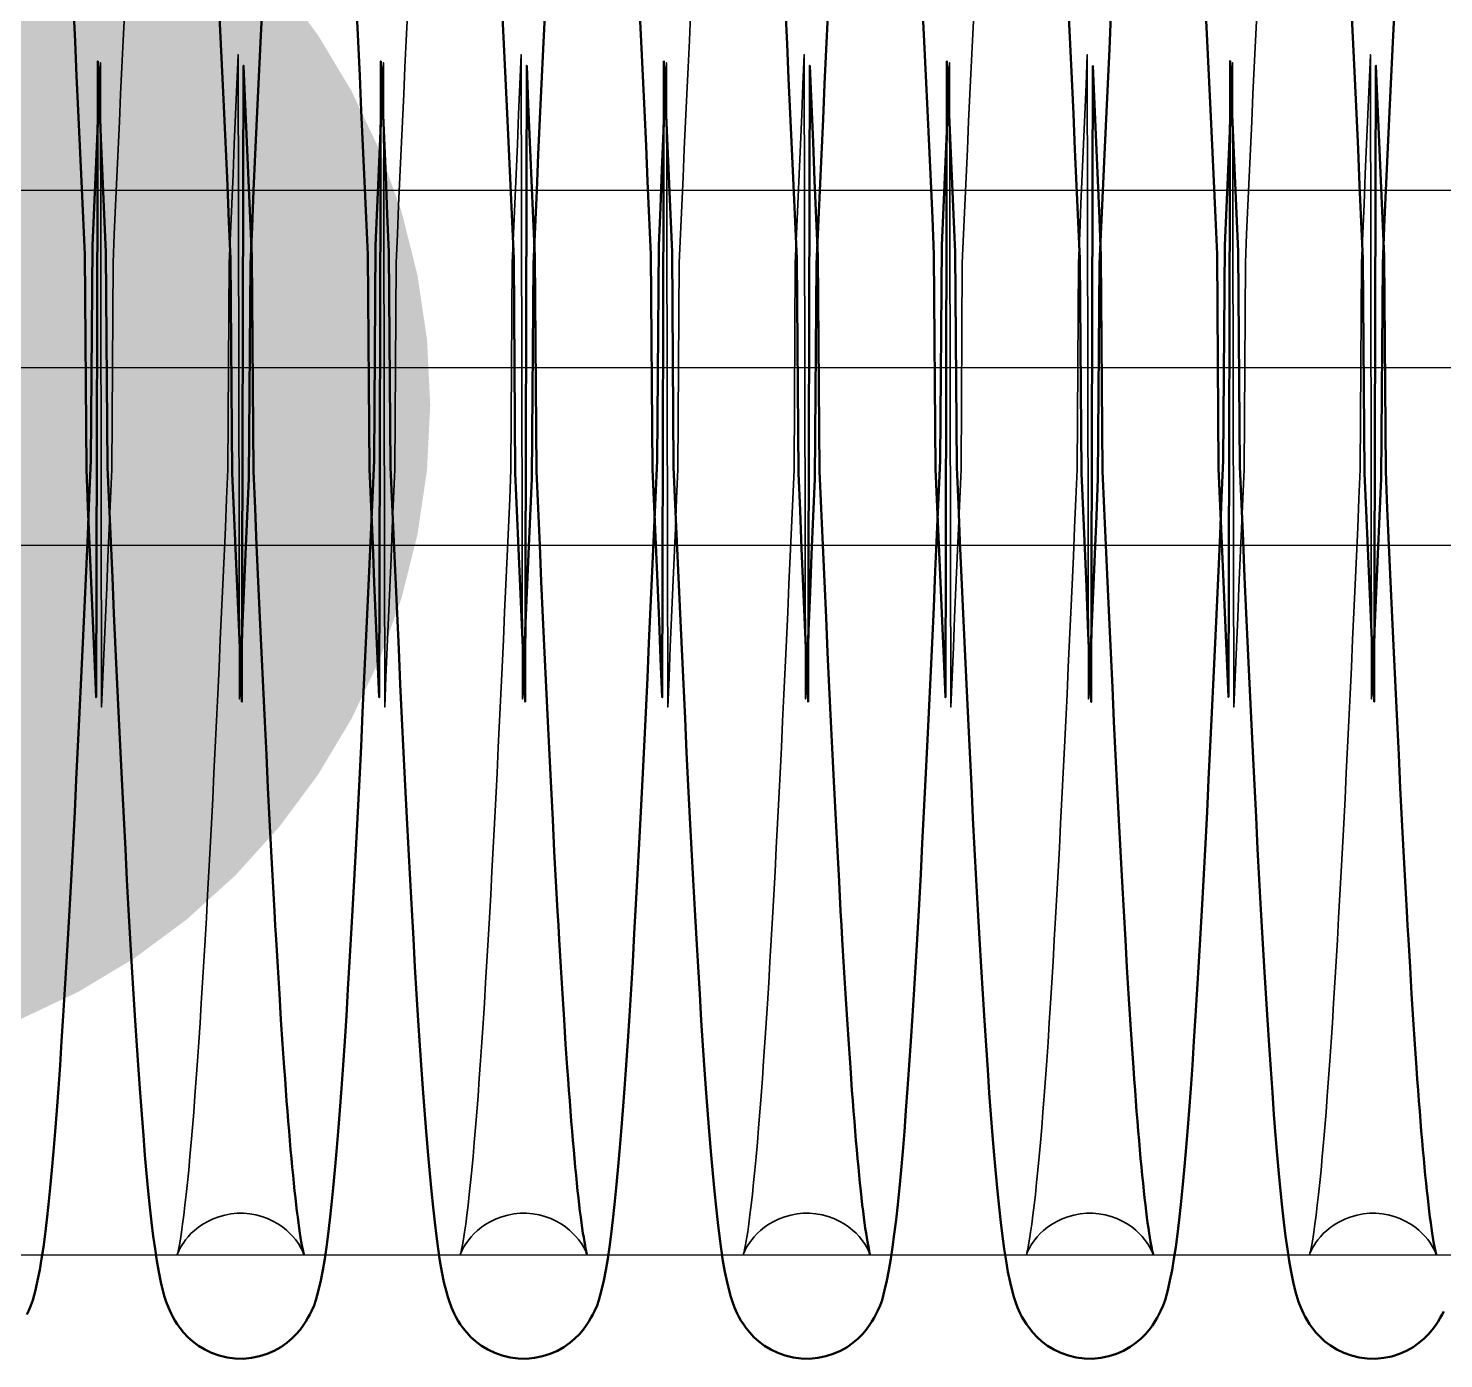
# Model space of a CAD drawing. Header units: millimetres. Extents: x 1448 to 104164, y -19509 to -89.
# Drawn here: x 52226.7 to 52306.5, y -3869 to -3794.1 of the extents above; entities that cross this region are included whole.
import ezdxf

# ---------------------------------------------------------------- set-up
doc = ezdxf.new("R2010")
doc.units = ezdxf.units.MM
doc.header["$LTSCALE"] = 60
doc.header["$MEASUREMENT"] = 0
doc.linetypes.add('CEN', pattern=[62, 60, -1, 0, -1])
doc.layers.get('0').update_dxf_attribs({"linetype": 'CONTINUOUS'})
doc.layers.add('cen', color=14, linetype='CONTINUOUS')
doc.layers.add('가려진 것(ISO)', color=7, linetype='CONTINUOUS', lineweight=35)
doc.layers.add('가시적인 것(ISO)', color=7, linetype='CONTINUOUS', lineweight=50)
doc.styles.add('0T-OUT', font='H2GTRE.TTF')
doc.dimstyles.new('MAIN', dxfattribs={"dimtxt": 1.5, "dimasz": 0.5, "dimexe": 1, "dimexo": 2, "dimgap": 1, "dimtad": 1, "dimdec": 0, "dimdsep": 46, "dimlunit": 6, "dimtxsty": '0T-OUT', "dimblk": 'DOT', "dimcen": 2.5, "dimdle": 2, "dimclrd": 256, "dimclre": 256, "dimclrt": 3, "dimadec": 0, "dimazin": 0, "dimtfac": 1, "dimtdec": 0, "dimtix": 1, "dimtmove": 2, "dimatfit": 3, "dimldrblk": 'DOT', "dimfxl": 1, "dimtvp": 1, "dimtolj": 1, "dimtzin": 0, "dimlwd": 0, "dimlwe": 0, "dimarcsym": 0})

# ---------------------------------------------------------------- blocks, each defined once
blk = doc.blocks.new('토션스프링 3')
at = {"layer": '가려진 것(ISO)', "flags": 128}
for points in [[(21461894.859, -50952886.197), (21461894.788, -50952887.677), (21461894.716, -50952889.177), (21461894.645, -50952890.697), (21461894.574, -50952892.234), (21461894.502, -50952893.791), (21461894.431, -50952895.368), (21461894.359, -50952896.964), (21461894.288, -50952898.577), (21461894.216, -50952900.205), (21461894.144, -50952911.846), (21461894.073, -50952913.499), (21461894.001, -50952915.16), (21461893.929, -50952916.829), (21461893.858, -50952918.502), (21461893.786, -50952920.179), (21461893.715, -50952921.859), (21461893.644, -50952923.543), (21461893.572, -50952925.233), (21461893.501, -50952888.925), (21461893.429, -50952890.618)], [(21461910.806, -50952886.197), (21461910.735, -50952887.677), (21461910.663, -50952889.177), (21461910.592, -50952890.697), (21461910.52, -50952892.234), (21461910.449, -50952893.791), (21461910.378, -50952895.368), (21461910.306, -50952896.964), (21461910.235, -50952898.577), (21461910.163, -50952900.205), (21461910.091, -50952911.846), (21461910.019, -50952913.499), (21461909.948, -50952915.16), (21461909.876, -50952916.829), (21461909.805, -50952918.502), (21461909.733, -50952920.179), (21461909.662, -50952921.858), (21461909.591, -50952923.543), (21461909.519, -50952925.233), (21461909.447, -50952888.925), (21461909.376, -50952890.618)], [(21461926.753, -50952886.198), (21461926.682, -50952887.677), (21461926.61, -50952889.177), (21461926.539, -50952890.697), (21461926.467, -50952892.234), (21461926.396, -50952893.791), (21461926.325, -50952895.368), (21461926.253, -50952896.964), (21461926.181, -50952898.577), (21461926.11, -50952900.205), (21461926.038, -50952911.847), (21461925.966, -50952913.499), (21461925.895, -50952915.16), (21461925.823, -50952916.829), (21461925.752, -50952918.502), (21461925.68, -50952920.179), (21461925.609, -50952921.858), (21461925.537, -50952923.543), (21461925.466, -50952925.233), (21461925.394, -50952888.925), (21461925.323, -50952890.618)], [(21461942.7, -50952886.198), (21461942.628, -50952887.677), (21461942.557, -50952889.177), (21461942.485, -50952890.697), (21461942.414, -50952892.234), (21461942.343, -50952893.79), (21461942.271, -50952895.368), (21461942.2, -50952896.964), (21461942.128, -50952898.577), (21461942.057, -50952900.205), (21461941.985, -50952911.847), (21461941.913, -50952913.499), (21461941.841, -50952915.16), (21461941.77, -50952916.828), (21461941.698, -50952918.502), (21461941.627, -50952920.179), (21461941.556, -50952921.858), (21461941.484, -50952923.543), (21461941.413, -50952925.233), (21461941.341, -50952888.925), (21461941.27, -50952890.618)], [(21461958.647, -50952886.201), (21461958.575, -50952887.68), (21461958.504, -50952889.18), (21461958.432, -50952890.699), (21461958.361, -50952892.236), (21461958.29, -50952893.793), (21461958.218, -50952895.37), (21461958.147, -50952896.967), (21461958.075, -50952898.58), (21461958.003, -50952900.208), (21461957.932, -50952911.849), (21461957.86, -50952913.501), (21461957.788, -50952915.162), (21461957.717, -50952916.83), (21461957.645, -50952918.503), (21461957.574, -50952920.179), (21461957.503, -50952921.858), (21461957.431, -50952923.543), (21461957.36, -50952925.233), (21461957.288, -50952888.925), (21461957.216, -50952890.619)], [(21461904.971, -50952956.08), (21461904.965, -50952956.062), (21461904.945, -50952956.006), (21461904.901, -50952955.903), (21461904.823, -50952955.744), (21461904.765, -50952955.64), (21461904.692, -50952955.52), (21461904.601, -50952955.383), (21461904.487, -50952955.231), (21461904.347, -50952955.064), (21461904.18, -50952954.888), (21461903.984, -50952954.707), (21461903.76, -50952954.528), (21461903.506, -50952954.356), (21461903.226, -50952954.197), (21461902.923, -50952954.057), (21461902.602, -50952953.939), (21461902.266, -50952953.85), (21461901.917, -50952953.789), (21461901.562, -50952953.758), (21461901.206, -50952953.76), (21461900.853, -50952953.793), (21461900.505, -50952953.858), (21461900.169, -50952953.951), (21461899.85, -50952954.069), (21461899.55, -50952954.212), (21461899.273, -50952954.373), (21461899.022, -50952954.546), (21461898.799, -50952954.725), (21461898.607, -50952954.906), (21461898.443, -50952955.081), (21461898.307, -50952955.245), (21461898.195, -50952955.396), (21461898.105, -50952955.531), (21461898.033, -50952955.651), (21461897.978, -50952955.753), (21461897.934, -50952955.838), (21461897.876, -50952955.965), (21461897.847, -50952956.042), (21461897.835, -50952956.076), (21461897.835, -50952956.075), (21461897.843, -50952956.044), (21461897.857, -50952955.987), (21461897.877, -50952955.904), (21461897.9, -50952955.8), (21461897.953, -50952955.536), (21461898.01, -50952955.208), (21461898.07, -50952954.818), (21461898.133, -50952954.369), (21461898.199, -50952953.863), (21461898.266, -50952953.303), (21461898.336, -50952952.691), (21461898.406, -50952952.029), (21461898.477, -50952951.32), (21461898.549, -50952950.566), (21461898.62, -50952949.769), (21461898.691, -50952948.932), (21461898.761, -50952948.053), (21461898.832, -50952947.132), (21461898.903, -50952946.168), (21461898.974, -50952945.162), (21461899.045, -50952944.118), (21461899.116, -50952943.035), (21461899.188, -50952941.916), (21461899.259, -50952940.762), (21461899.33, -50952939.573), (21461899.402, -50952938.353), (21461899.473, -50952937.101), (21461899.544, -50952935.82), (21461899.615, -50952934.507), (21461899.687, -50952933.161), (21461899.758, -50952931.785), (21461899.83, -50952930.38), (21461899.901, -50952928.949), (21461899.973, -50952927.492), (21461900.045, -50952926.012), (21461900.116, -50952924.51), (21461900.188, -50952922.988), (21461900.259, -50952921.449), (21461900.33, -50952919.893), (21461900.402, -50952918.32), (21461900.473, -50952916.728), (21461900.544, -50952915.118), (21461900.616, -50952913.493), (21461900.688, -50952911.853), (21461900.759, -50952900.202), (21461900.831, -50952898.54), (21461900.902, -50952896.871), (21461900.974, -50952895.196), (21461901.046, -50952893.516), (21461901.117, -50952891.835), (21461901.188, -50952890.153), (21461901.259, -50952888.469), (21461901.331, -50952924.781), (21461901.402, -50952923.091)], [(21461920.918, -50952956.08), (21461920.912, -50952956.062), (21461920.892, -50952956.006), (21461920.848, -50952955.903), (21461920.769, -50952955.744), (21461920.712, -50952955.64), (21461920.639, -50952955.52), (21461920.547, -50952955.383), (21461920.434, -50952955.231), (21461920.294, -50952955.064), (21461920.126, -50952954.888), (21461919.931, -50952954.707), (21461919.706, -50952954.528), (21461919.453, -50952954.356), (21461919.172, -50952954.197), (21461918.87, -50952954.057), (21461918.549, -50952953.939), (21461918.212, -50952953.85), (21461917.864, -50952953.789), (21461917.509, -50952953.758), (21461917.153, -50952953.76), (21461916.799, -50952953.793), (21461916.452, -50952953.858), (21461916.116, -50952953.951), (21461915.796, -50952954.069), (21461915.497, -50952954.212), (21461915.22, -50952954.373), (21461914.969, -50952954.546), (21461914.746, -50952954.726), (21461914.554, -50952954.906), (21461914.39, -50952955.081), (21461914.254, -50952955.245), (21461914.142, -50952955.396), (21461914.052, -50952955.531), (21461913.98, -50952955.651), (21461913.924, -50952955.753), (21461913.881, -50952955.838), (21461913.823, -50952955.965), (21461913.794, -50952956.042), (21461913.782, -50952956.076), (21461913.782, -50952956.075), (21461913.79, -50952956.044), (21461913.804, -50952955.987), (21461913.824, -50952955.905), (21461913.847, -50952955.801), (21461913.9, -50952955.536), (21461913.957, -50952955.207), (21461914.017, -50952954.817), (21461914.081, -50952954.368), (21461914.146, -50952953.863), (21461914.213, -50952953.303), (21461914.283, -50952952.691), (21461914.353, -50952952.029), (21461914.424, -50952951.32), (21461914.495, -50952950.566), (21461914.567, -50952949.769), (21461914.638, -50952948.931), (21461914.708, -50952948.053), (21461914.779, -50952947.132), (21461914.85, -50952946.168), (21461914.921, -50952945.163), (21461914.992, -50952944.118), (21461915.063, -50952943.036), (21461915.135, -50952941.917), (21461915.206, -50952940.762), (21461915.277, -50952939.574), (21461915.349, -50952938.353), (21461915.42, -50952937.101), (21461915.491, -50952935.82), (21461915.562, -50952934.507), (21461915.634, -50952933.161), (21461915.705, -50952931.785), (21461915.777, -50952930.381), (21461915.848, -50952928.949), (21461915.92, -50952927.492), (21461915.991, -50952926.012), (21461916.063, -50952924.51), (21461916.134, -50952922.988), (21461916.206, -50952921.448), (21461916.277, -50952919.892), (21461916.348, -50952918.32), (21461916.42, -50952916.728), (21461916.491, -50952915.118), (21461916.563, -50952913.493), (21461916.634, -50952911.853), (21461916.706, -50952900.202), (21461916.778, -50952898.541), (21461916.849, -50952896.871), (21461916.921, -50952895.196), (21461916.992, -50952893.516), (21461917.064, -50952891.834), (21461917.135, -50952890.152), (21461917.206, -50952888.468), (21461917.278, -50952924.78), (21461917.349, -50952923.091)], [(21461936.865, -50952956.08), (21461936.859, -50952956.062), (21461936.838, -50952956.006), (21461936.795, -50952955.903), (21461936.716, -50952955.744), (21461936.659, -50952955.64), (21461936.586, -50952955.52), (21461936.494, -50952955.383), (21461936.38, -50952955.231), (21461936.24, -50952955.064), (21461936.073, -50952954.887), (21461935.877, -50952954.707), (21461935.653, -50952954.528), (21461935.399, -50952954.356), (21461935.119, -50952954.197), (21461934.816, -50952954.056), (21461934.495, -50952953.939), (21461934.159, -50952953.85), (21461933.81, -50952953.789), (21461933.455, -50952953.758), (21461933.099, -50952953.76), (21461932.746, -50952953.793), (21461932.398, -50952953.858), (21461932.062, -50952953.951), (21461931.743, -50952954.07), (21461931.443, -50952954.212), (21461931.166, -50952954.373), (21461930.915, -50952954.546), (21461930.692, -50952954.726), (21461930.5, -50952954.906), (21461930.336, -50952955.081), (21461930.2, -50952955.246), (21461930.088, -50952955.397), (21461929.997, -50952955.53), (21461929.925, -50952955.648), (21461929.868, -50952955.75), (21461929.825, -50952955.837), (21461929.77, -50952955.967), (21461929.74, -50952956.043), (21461929.728, -50952956.076), (21461929.729, -50952956.074), (21461929.738, -50952956.042), (21461929.752, -50952955.985), (21461929.771, -50952955.904), (21461929.792, -50952955.803), (21461929.844, -50952955.54), (21461929.903, -50952955.206), (21461929.967, -50952954.809), (21461930.032, -50952954.358), (21461930.098, -50952953.854), (21461930.165, -50952953.297), (21461930.233, -50952952.688), (21461930.302, -50952952.03), (21461930.371, -50952951.325), (21461930.442, -50952950.572), (21461930.512, -50952949.775), (21461930.583, -50952948.935), (21461930.655, -50952948.053), (21461930.726, -50952947.131), (21461930.796, -50952946.171), (21461930.867, -50952945.171), (21461930.938, -50952944.13), (21461931.009, -50952943.049), (21461931.081, -50952941.93), (21461931.152, -50952940.775), (21461931.223, -50952939.584), (21461931.295, -50952938.361), (21461931.366, -50952937.105), (21461931.438, -50952935.818), (21461931.509, -50952934.503), (21461931.581, -50952933.16), (21461931.652, -50952931.791), (21461931.723, -50952930.391), (21461931.794, -50952928.963), (21461931.866, -50952927.508), (21461931.937, -50952926.028), (21461932.009, -50952924.525), (21461932.081, -50952923), (21461932.152, -50952921.456), (21461932.224, -50952919.893), (21461932.295, -50952918.315), (21461932.367, -50952916.723), (21461932.438, -50952915.118), (21461932.509, -50952913.499), (21461932.581, -50952911.865), (21461932.652, -50952900.217), (21461932.724, -50952898.557), (21461932.795, -50952896.888), (21461932.867, -50952895.21), (21461932.939, -50952893.527), (21461933.01, -50952891.839), (21461933.082, -50952890.15), (21461933.153, -50952888.461), (21461933.225, -50952924.774), (21461933.296, -50952923.091)], [(21461952.812, -50952956.08), (21461952.806, -50952956.062), (21461952.785, -50952956.006), (21461952.742, -50952955.903), (21461952.663, -50952955.744), (21461952.606, -50952955.64), (21461952.533, -50952955.52), (21461952.441, -50952955.383), (21461952.327, -50952955.231), (21461952.188, -50952955.064), (21461952.02, -50952954.888), (21461951.825, -50952954.707), (21461951.6, -50952954.528), (21461951.346, -50952954.356), (21461951.066, -50952954.197), (21461950.764, -50952954.057), (21461950.443, -50952953.94), (21461950.106, -50952953.85), (21461949.758, -50952953.789), (21461949.403, -50952953.758), (21461949.047, -50952953.76), (21461948.693, -50952953.793), (21461948.346, -50952953.858), (21461948.01, -50952953.95), (21461947.691, -50952954.069), (21461947.391, -50952954.212), (21461947.114, -50952954.372), (21461946.863, -50952954.546), (21461946.64, -50952954.725), (21461946.448, -50952954.905), (21461946.284, -50952955.08), (21461946.148, -50952955.245), (21461946.036, -50952955.396), (21461945.946, -50952955.531), (21461945.874, -50952955.651), (21461945.818, -50952955.752), (21461945.775, -50952955.838), (21461945.717, -50952955.965), (21461945.687, -50952956.042), (21461945.675, -50952956.076), (21461945.675, -50952956.075), (21461945.684, -50952956.044), (21461945.698, -50952955.986), (21461945.718, -50952955.904), (21461945.741, -50952955.8), (21461945.793, -50952955.537), (21461945.85, -50952955.21), (21461945.909, -50952954.82), (21461945.972, -50952954.371), (21461946.038, -50952953.865), (21461946.106, -50952953.304), (21461946.176, -50952952.691), (21461946.246, -50952952.029), (21461946.318, -50952951.319), (21461946.389, -50952950.565), (21461946.461, -50952949.768), (21461946.531, -50952948.932), (21461946.602, -50952948.053), (21461946.672, -50952947.131), (21461946.743, -50952946.166), (21461946.814, -50952945.161), (21461946.886, -50952944.116), (21461946.957, -50952943.034), (21461947.028, -50952941.915), (21461947.1, -50952940.76), (21461947.171, -50952939.573), (21461947.242, -50952938.353), (21461947.314, -50952937.102), (21461947.385, -50952935.821), (21461947.456, -50952934.506), (21461947.527, -50952933.16), (21461947.599, -50952931.784), (21461947.67, -50952930.379), (21461947.742, -50952928.947), (21461947.813, -50952927.49), (21461947.885, -50952926.011), (21461947.957, -50952924.509), (21461948.028, -50952922.988), (21461948.1, -50952921.45), (21461948.171, -50952919.894), (21461948.242, -50952918.321), (21461948.313, -50952916.728), (21461948.385, -50952915.118), (21461948.457, -50952913.491), (21461948.528, -50952911.852), (21461948.6, -50952900.2), (21461948.671, -50952898.539), (21461948.743, -50952896.87), (21461948.815, -50952895.196), (21461948.886, -50952893.517), (21461948.957, -50952891.837), (21461949.029, -50952890.156), (21461949.1, -50952888.47), (21461949.171, -50952924.781), (21461949.243, -50952923.091)], [(21461968.759, -50952956.08), (21461968.753, -50952956.062), (21461968.732, -50952956.006), (21461968.688, -50952955.903), (21461968.61, -50952955.744), (21461968.553, -50952955.64), (21461968.48, -50952955.52), (21461968.388, -50952955.383), (21461968.274, -50952955.231), (21461968.134, -50952955.064), (21461967.967, -50952954.888), (21461967.771, -50952954.707), (21461967.547, -50952954.528), (21461967.293, -50952954.356), (21461967.013, -50952954.197), (21461966.711, -50952954.057), (21461966.39, -50952953.94), (21461966.053, -50952953.85), (21461965.705, -50952953.789), (21461965.35, -50952953.758), (21461964.994, -50952953.76), (21461964.64, -50952953.793), (21461964.293, -50952953.858), (21461963.957, -50952953.95), (21461963.637, -50952954.069), (21461963.338, -50952954.212), (21461963.061, -50952954.372), (21461962.81, -50952954.546), (21461962.587, -50952954.725), (21461962.395, -50952954.905), (21461962.231, -50952955.08), (21461962.094, -50952955.245), (21461961.983, -50952955.396), (21461961.892, -50952955.531), (21461961.821, -50952955.651), (21461961.765, -50952955.752), (21461961.722, -50952955.838), (21461961.664, -50952955.965), (21461961.634, -50952956.042), (21461961.622, -50952956.076), (21461961.622, -50952956.075), (21461961.63, -50952956.044), (21461961.645, -50952955.986), (21461961.665, -50952955.904), (21461961.688, -50952955.8), (21461961.74, -50952955.537), (21461961.797, -50952955.209), (21461961.857, -50952954.82), (21461961.92, -50952954.371), (21461961.985, -50952953.865), (21461962.053, -50952953.304), (21461962.123, -50952952.691), (21461962.193, -50952952.029), (21461962.265, -50952951.319), (21461962.336, -50952950.565), (21461962.408, -50952949.768), (21461962.478, -50952948.932), (21461962.549, -50952948.053), (21461962.619, -50952947.131), (21461962.69, -50952946.166), (21461962.761, -50952945.161), (21461962.832, -50952944.116), (21461962.904, -50952943.034), (21461962.975, -50952941.915), (21461963.047, -50952940.761), (21461963.118, -50952939.573), (21461963.189, -50952938.353), (21461963.26, -50952937.102), (21461963.332, -50952935.821), (21461963.403, -50952934.507), (21461963.474, -50952933.16), (21461963.546, -50952931.784), (21461963.617, -50952930.379), (21461963.689, -50952928.947), (21461963.76, -50952927.491), (21461963.832, -50952926.011), (21461963.904, -50952924.509), (21461963.975, -50952922.988), (21461964.046, -50952921.449), (21461964.118, -50952919.894), (21461964.189, -50952918.321), (21461964.26, -50952916.728), (21461964.332, -50952915.118), (21461964.403, -50952913.492), (21461964.475, -50952911.852), (21461964.547, -50952900.201), (21461964.618, -50952898.539), (21461964.69, -50952896.87), (21461964.761, -50952895.196), (21461964.833, -50952893.517), (21461964.904, -50952891.836), (21461964.976, -50952890.155), (21461965.047, -50952888.47), (21461965.118, -50952924.781), (21461965.19, -50952923.091)]]:
    blk.add_lwpolyline(points, dxfattribs=at)
at = {"layer": '가시적인 것(ISO)', "flags": 128}
for points in [[(21461900.197, -50952885.971), (21461900.289, -50952887.873), (21461900.381, -50952889.813), (21461900.472, -50952891.788), (21461900.564, -50952893.794), (21461900.656, -50952895.826), (21461900.748, -50952897.882), (21461900.839, -50952899.957), (21461900.93, -50952912.049), (21461901.022, -50952914.161), (21461901.113, -50952916.293), (21461901.205, -50952918.44), (21461901.297, -50952920.598), (21461901.389, -50952922.763), (21461901.48, -50952924.93), (21461901.572, -50952889.095), (21461901.663, -50952891.255), (21461901.755, -50952893.406), (21461901.846, -50952895.552), (21461901.937, -50952897.692), (21461902.029, -50952899.822), (21461902.121, -50952911.938), (21461902.213, -50952914.035), (21461902.304, -50952916.11), (21461902.396, -50952918.159), (21461902.487, -50952920.177), (21461902.579, -50952922.161), (21461902.67, -50952924.116), (21461902.762, -50952926.04), (21461902.853, -50952927.929), (21461902.945, -50952929.78), (21461903.037, -50952931.589), (21461903.128, -50952933.353), (21461903.22, -50952935.068), (21461903.311, -50952936.73), (21461903.357, -50952937.54), (21461903.402, -50952938.337), (21461903.493, -50952939.893), (21461903.585, -50952941.395), (21461903.676, -50952942.841), (21461903.767, -50952944.228), (21461903.858, -50952945.552), (21461903.904, -50952946.19), (21461903.949, -50952946.812), (21461903.994, -50952947.416), (21461904.04, -50952948.003), (21461904.085, -50952948.572), (21461904.13, -50952949.123), (21461904.175, -50952949.657), (21461904.22, -50952950.174), (21461904.265, -50952950.673), (21461904.31, -50952951.155), (21461904.354, -50952951.617), (21461904.399, -50952952.061), (21461904.443, -50952952.485), (21461904.487, -50952952.89), (21461904.531, -50952953.274), (21461904.574, -50952953.638), (21461904.617, -50952953.98), (21461904.659, -50952954.301), (21461904.701, -50952954.6), (21461904.742, -50952954.877), (21461904.782, -50952955.131), (21461904.821, -50952955.36), (21461904.857, -50952955.561), (21461904.891, -50952955.733), (21461904.92, -50952955.875), (21461904.946, -50952955.984), (21461904.964, -50952956.054), (21461904.971, -50952956.08)], [(21461901.402, -50952923.091), (21461901.494, -50952920.927), (21461901.586, -50952918.768), (21461901.678, -50952916.618), (21461901.769, -50952914.48), (21461901.861, -50952912.36), (21461901.953, -50952900.26), (21461902.044, -50952898.186), (21461902.135, -50952896.131), (21461902.227, -50952894.098), (21461902.319, -50952892.09), (21461902.41, -50952890.111), (21461902.502, -50952888.164), (21461902.594, -50952886.253)], [(21461916.144, -50952885.97), (21461916.236, -50952887.872), (21461916.328, -50952889.813), (21461916.419, -50952891.788), (21461916.511, -50952893.793), (21461916.603, -50952895.826), (21461916.694, -50952897.882), (21461916.786, -50952899.957), (21461916.877, -50952912.049), (21461916.969, -50952914.161), (21461917.06, -50952916.293), (21461917.152, -50952918.44), (21461917.244, -50952920.598), (21461917.335, -50952922.762), (21461917.427, -50952924.93), (21461917.519, -50952889.095), (21461917.61, -50952891.255), (21461917.701, -50952893.406), (21461917.793, -50952895.552), (21461917.884, -50952897.692), (21461917.976, -50952899.822), (21461918.068, -50952911.937), (21461918.16, -50952914.035), (21461918.251, -50952916.11), (21461918.343, -50952918.159), (21461918.434, -50952920.177), (21461918.526, -50952922.162), (21461918.617, -50952924.116), (21461918.708, -50952926.04), (21461918.8, -50952927.929), (21461918.892, -50952929.78), (21461918.983, -50952931.589), (21461919.075, -50952933.353), (21461919.167, -50952935.068), (21461919.258, -50952936.73), (21461919.303, -50952937.54), (21461919.349, -50952938.337), (21461919.44, -50952939.893), (21461919.531, -50952941.395), (21461919.623, -50952942.841), (21461919.714, -50952944.228), (21461919.805, -50952945.552), (21461919.851, -50952946.19), (21461919.896, -50952946.812), (21461919.941, -50952947.416), (21461919.987, -50952948.003), (21461920.032, -50952948.572), (21461920.077, -50952949.124), (21461920.122, -50952949.657), (21461920.167, -50952950.174), (21461920.212, -50952950.673), (21461920.257, -50952951.155), (21461920.301, -50952951.617), (21461920.346, -50952952.061), (21461920.39, -50952952.485), (21461920.434, -50952952.89), (21461920.478, -50952953.274), (21461920.521, -50952953.638), (21461920.564, -50952953.98), (21461920.606, -50952954.301), (21461920.647, -50952954.6), (21461920.689, -50952954.877), (21461920.729, -50952955.131), (21461920.768, -50952955.36), (21461920.804, -50952955.561), (21461920.837, -50952955.733), (21461920.867, -50952955.875), (21461920.893, -50952955.984), (21461920.911, -50952956.054), (21461920.918, -50952956.08)], [(21461917.349, -50952923.091), (21461917.441, -50952920.927), (21461917.533, -50952918.768), (21461917.625, -50952916.618), (21461917.716, -50952914.48), (21461917.808, -50952912.359), (21461917.899, -50952900.26), (21461917.991, -50952898.185), (21461918.082, -50952896.131), (21461918.174, -50952894.098), (21461918.265, -50952892.09), (21461918.357, -50952890.111), (21461918.449, -50952888.164), (21461918.541, -50952886.253)], [(21461932.091, -50952885.97), (21461932.183, -50952887.872), (21461932.274, -50952889.812), (21461932.366, -50952891.787), (21461932.458, -50952893.793), (21461932.55, -50952895.826), (21461932.641, -50952897.882), (21461932.733, -50952899.957), (21461932.824, -50952912.049), (21461932.915, -50952914.161), (21461933.007, -50952916.293), (21461933.099, -50952918.439), (21461933.19, -50952920.597), (21461933.282, -50952922.762), (21461933.374, -50952924.929), (21461933.466, -50952889.095), (21461933.557, -50952891.255), (21461933.648, -50952893.406), (21461933.74, -50952895.552), (21461933.831, -50952897.691), (21461933.923, -50952899.821), (21461934.015, -50952911.937), (21461934.106, -50952914.035), (21461934.198, -50952916.11), (21461934.29, -50952918.159), (21461934.381, -50952920.177), (21461934.472, -50952922.162), (21461934.564, -50952924.116), (21461934.655, -50952926.039), (21461934.747, -50952927.928), (21461934.839, -50952929.779), (21461934.93, -50952931.589), (21461935.022, -50952933.353), (21461935.113, -50952935.068), (21461935.205, -50952936.73), (21461935.25, -50952937.541), (21461935.296, -50952938.337), (21461935.387, -50952939.893), (21461935.478, -50952941.395), (21461935.57, -50952942.841), (21461935.661, -50952944.227), (21461935.752, -50952945.552), (21461935.797, -50952946.19), (21461935.843, -50952946.812), (21461935.888, -50952947.416), (21461935.933, -50952948.003), (21461935.979, -50952948.572), (21461936.024, -50952949.124), (21461936.069, -50952949.658), (21461936.114, -50952950.174), (21461936.159, -50952950.673), (21461936.203, -50952951.155), (21461936.248, -50952951.617), (21461936.293, -50952952.061), (21461936.337, -50952952.485), (21461936.381, -50952952.89), (21461936.425, -50952953.274), (21461936.468, -50952953.638), (21461936.51, -50952953.98), (21461936.553, -50952954.301), (21461936.594, -50952954.6), (21461936.636, -50952954.877), (21461936.676, -50952955.131), (21461936.714, -50952955.36), (21461936.751, -50952955.561), (21461936.784, -50952955.734), (21461936.814, -50952955.875), (21461936.839, -50952955.984), (21461936.858, -50952956.054), (21461936.865, -50952956.08)], [(21461933.296, -50952923.091), (21461933.387, -50952920.936), (21461933.479, -50952918.782), (21461933.571, -50952916.634), (21461933.662, -50952914.497), (21461933.754, -50952912.373), (21461933.846, -50952900.267), (21461933.938, -50952898.183), (21461934.029, -50952896.125), (21461934.12, -50952894.098), (21461934.212, -50952892.098), (21461934.303, -50952890.124), (21461934.395, -50952888.181), (21461934.487, -50952886.27)], [(21461948.038, -50952885.983), (21461948.13, -50952887.885), (21461948.222, -50952889.826), (21461948.314, -50952891.801), (21461948.405, -50952893.806), (21461948.497, -50952895.838), (21461948.589, -50952897.894), (21461948.68, -50952899.968), (21461948.771, -50952912.06), (21461948.863, -50952914.173), (21461948.954, -50952916.305), (21461949.046, -50952918.452), (21461949.138, -50952920.609), (21461949.23, -50952922.774), (21461949.321, -50952924.94), (21461949.413, -50952889.105), (21461949.504, -50952891.264), (21461949.595, -50952893.414), (21461949.687, -50952895.561), (21461949.778, -50952897.701), (21461949.87, -50952899.831), (21461949.962, -50952911.946), (21461950.054, -50952914.044), (21461950.145, -50952916.118), (21461950.237, -50952918.166), (21461950.328, -50952920.184), (21461950.42, -50952922.167), (21461950.511, -50952924.122), (21461950.602, -50952926.046), (21461950.694, -50952927.935), (21461950.786, -50952929.786), (21461950.877, -50952931.594), (21461950.969, -50952933.358), (21461951.06, -50952935.072), (21461951.152, -50952936.733), (21461951.243, -50952938.34), (21461951.334, -50952939.896), (21461951.425, -50952941.398), (21461951.517, -50952942.844), (21461951.608, -50952944.23), (21461951.699, -50952945.555), (21461951.744, -50952946.193), (21461951.79, -50952946.814), (21461951.835, -50952947.418), (21461951.88, -50952948.005), (21461951.926, -50952948.574), (21461951.971, -50952949.125), (21461952.016, -50952949.659), (21461952.061, -50952950.175), (21461952.106, -50952950.675), (21461952.15, -50952951.156), (21461952.195, -50952951.618), (21461952.24, -50952952.062), (21461952.284, -50952952.486), (21461952.328, -50952952.891), (21461952.371, -50952953.275), (21461952.415, -50952953.638), (21461952.457, -50952953.981), (21461952.499, -50952954.301), (21461952.541, -50952954.6), (21461952.582, -50952954.878), (21461952.623, -50952955.131), (21461952.661, -50952955.36), (21461952.698, -50952955.561), (21461952.731, -50952955.733), (21461952.761, -50952955.875), (21461952.786, -50952955.984), (21461952.805, -50952956.054), (21461952.812, -50952956.08)], [(21461949.243, -50952923.091), (21461949.335, -50952920.927), (21461949.427, -50952918.767), (21461949.518, -50952916.617), (21461949.61, -50952914.48), (21461949.702, -50952912.361), (21461949.793, -50952900.263), (21461949.884, -50952898.188), (21461949.976, -50952896.133), (21461950.067, -50952894.099), (21461950.159, -50952892.09), (21461950.251, -50952890.11), (21461950.343, -50952888.163), (21461950.434, -50952886.253)], [(21461963.985, -50952885.971), (21461964.076, -50952887.873), (21461964.168, -50952889.814), (21461964.26, -50952891.789), (21461964.352, -50952893.794), (21461964.443, -50952895.827), (21461964.535, -50952897.882), (21461964.626, -50952899.957), (21461964.718, -50952912.049), (21461964.809, -50952914.162), (21461964.901, -50952916.294), (21461964.992, -50952918.441), (21461965.084, -50952920.599), (21461965.176, -50952922.763), (21461965.268, -50952924.93), (21461965.359, -50952889.096), (21461965.451, -50952891.255), (21461965.542, -50952893.405), (21461965.633, -50952895.552), (21461965.725, -50952897.692), (21461965.817, -50952899.822), (21461965.908, -50952911.938), (21461966, -50952914.036), (21461966.092, -50952916.111), (21461966.183, -50952918.159), (21461966.275, -50952920.177), (21461966.366, -50952922.161), (21461966.457, -50952924.116), (21461966.549, -50952926.04), (21461966.641, -50952927.929), (21461966.732, -50952929.78), (21461966.824, -50952931.59), (21461966.916, -50952933.353), (21461967.007, -50952935.068), (21461967.098, -50952936.73), (21461967.144, -50952937.54), (21461967.189, -50952938.337), (21461967.281, -50952939.892), (21461967.372, -50952941.395), (21461967.463, -50952942.841), (21461967.555, -50952944.228), (21461967.646, -50952945.553), (21461967.691, -50952946.191), (21461967.737, -50952946.812), (21461967.782, -50952947.416), (21461967.827, -50952948.003), (21461967.872, -50952948.572), (21461967.917, -50952949.123), (21461967.962, -50952949.657), (21461968.007, -50952950.174), (21461968.052, -50952950.673), (21461968.097, -50952951.155), (21461968.142, -50952951.617), (21461968.186, -50952952.061), (21461968.231, -50952952.485), (21461968.275, -50952952.89), (21461968.318, -50952953.274), (21461968.361, -50952953.638), (21461968.404, -50952953.98), (21461968.446, -50952954.301), (21461968.488, -50952954.6), (21461968.529, -50952954.877), (21461968.569, -50952955.131), (21461968.608, -50952955.36), (21461968.644, -50952955.561), (21461968.678, -50952955.733), (21461968.708, -50952955.875), (21461968.733, -50952955.984), (21461968.752, -50952956.054), (21461968.759, -50952956.08)], [(21461965.19, -50952923.091), (21461965.282, -50952920.927), (21461965.373, -50952918.767), (21461965.465, -50952916.617), (21461965.557, -50952914.48), (21461965.648, -50952912.36), (21461965.74, -50952900.262), (21461965.831, -50952898.188), (21461965.922, -50952896.132), (21461966.014, -50952894.099), (21461966.106, -50952892.09), (21461966.198, -50952890.11), (21461966.29, -50952888.163), (21461966.381, -50952886.253)], [(21461893.429, -50952890.618), (21461893.337, -50952892.783), (21461893.245, -50952894.942), (21461893.154, -50952897.09), (21461893.062, -50952899.224), (21461892.971, -50952911.339), (21461892.88, -50952913.433), (21461892.788, -50952915.51), (21461892.697, -50952917.568), (21461892.605, -50952919.604), (21461892.513, -50952921.613), (21461892.421, -50952923.593), (21461892.33, -50952925.538), (21461892.238, -50952927.446), (21461892.147, -50952929.312), (21461892.055, -50952931.134), (21461891.964, -50952932.915), (21461891.872, -50952934.654), (21461891.78, -50952936.349), (21461891.689, -50952937.996), (21461891.597, -50952939.593), (21461891.505, -50952941.136), (21461891.413, -50952942.623), (21461891.321, -50952944.051), (21461891.229, -50952945.416), (21461891.137, -50952946.722), (21461891.045, -50952947.967), (21461890.953, -50952949.152), (21461890.86, -50952950.276), (21461890.767, -50952951.336), (21461890.673, -50952952.332), (21461890.579, -50952953.263), (21461890.483, -50952954.129), (21461890.387, -50952954.927), (21461890.291, -50952955.658), (21461890.191, -50952956.33), (21461890.085, -50952956.953), (21461889.969, -50952957.537), (21461889.84, -50952958.092), (21461889.696, -50952958.646), (21461889.59, -50952958.949), (21461889.445, -50952959.282), (21461889.353, -50952959.463)], [(21461909.376, -50952890.618), (21461909.284, -50952892.783), (21461909.192, -50952894.942), (21461909.101, -50952897.09), (21461909.009, -50952899.224), (21461908.918, -50952911.339), (21461908.826, -50952913.433), (21461908.735, -50952915.51), (21461908.643, -50952917.568), (21461908.552, -50952919.604), (21461908.46, -50952921.613), (21461908.368, -50952923.593), (21461908.277, -50952925.538), (21461908.185, -50952927.446), (21461908.093, -50952929.312), (21461908.002, -50952931.134), (21461907.911, -50952932.915), (21461907.819, -50952934.654), (21461907.727, -50952936.349), (21461907.635, -50952937.996), (21461907.543, -50952939.593), (21461907.452, -50952941.137), (21461907.36, -50952942.623), (21461907.268, -50952944.051), (21461907.176, -50952945.416), (21461907.084, -50952946.722), (21461906.992, -50952947.967), (21461906.9, -50952949.152), (21461906.807, -50952950.276), (21461906.714, -50952951.336), (21461906.62, -50952952.332), (21461906.526, -50952953.264), (21461906.43, -50952954.129), (21461906.334, -50952954.927), (21461906.237, -50952955.658), (21461906.138, -50952956.33), (21461906.032, -50952956.954), (21461905.915, -50952957.537), (21461905.787, -50952958.091), (21461905.642, -50952958.646), (21461905.537, -50952958.948), (21461905.391, -50952959.282), (21461905.299, -50952959.463), (21461905.192, -50952959.657), (21461905.068, -50952959.863), (21461904.923, -50952960.084), (21461904.748, -50952960.32), (21461904.539, -50952960.565), (21461904.29, -50952960.815), (21461904, -50952961.061), (21461903.669, -50952961.293), (21461903.299, -50952961.503), (21461902.895, -50952961.68), (21461902.466, -50952961.818), (21461902.017, -50952961.909), (21461901.556, -50952961.951), (21461901.093, -50952961.943), (21461900.637, -50952961.884), (21461900.193, -50952961.776), (21461899.771, -50952961.625), (21461899.379, -50952961.437), (21461899.022, -50952961.218), (21461898.704, -50952960.979), (21461898.426, -50952960.73), (21461898.192, -50952960.482), (21461897.994, -50952960.239), (21461897.83, -50952960.008), (21461897.694, -50952959.791), (21461897.58, -50952959.59), (21461897.485, -50952959.402), (21461897.335, -50952959.061), (21461897.218, -50952958.752), (21461897.123, -50952958.463), (21461897.045, -50952958.186), (21461896.911, -50952957.634), (21461896.79, -50952957.052), (21461896.681, -50952956.432), (21461896.58, -50952955.766), (21461896.484, -50952955.047), (21461896.39, -50952954.267), (21461896.296, -50952953.419), (21461896.202, -50952952.505), (21461896.108, -50952951.524), (21461896.015, -50952950.479), (21461895.923, -50952949.37), (21461895.83, -50952948.199), (21461895.738, -50952946.967), (21461895.646, -50952945.67), (21461895.554, -50952944.309), (21461895.462, -50952942.888), (21461895.37, -50952941.408), (21461895.278, -50952939.874), (21461895.186, -50952938.286), (21461895.094, -50952936.649), (21461895.002, -50952934.965), (21461894.911, -50952933.237), (21461894.82, -50952931.466), (21461894.728, -50952929.648), (21461894.636, -50952927.785), (21461894.545, -50952925.881), (21461894.453, -50952923.941), (21461894.361, -50952921.968), (21461894.269, -50952919.965), (21461894.178, -50952917.936), (21461894.086, -50952915.885), (21461893.995, -50952913.815), (21461893.904, -50952911.721), (21461893.812, -50952899.605), (21461893.72, -50952897.471), (21461893.629, -50952895.323), (21461893.537, -50952893.166), (21461893.445, -50952891.003), (21461893.354, -50952888.839), (21461893.262, -50952924.678), (21461893.171, -50952922.523), (21461893.08, -50952920.371), (21461892.988, -50952918.221), (21461892.897, -50952916.078), (21461892.805, -50952913.946), (21461892.713, -50952911.83), (21461892.621, -50952899.733), (21461892.53, -50952897.66), (21461892.438, -50952895.614), (21461892.347, -50952893.6), (21461892.256, -50952891.614), (21461892.164, -50952889.655), (21461892.073, -50952887.728), (21461891.981, -50952885.836)], [(21461925.323, -50952890.618), (21461925.231, -50952892.783), (21461925.139, -50952894.942), (21461925.048, -50952897.09), (21461924.956, -50952899.224), (21461924.865, -50952911.339), (21461924.773, -50952913.433), (21461924.682, -50952915.51), (21461924.59, -50952917.568), (21461924.499, -50952919.604), (21461924.407, -50952921.613), (21461924.315, -50952923.593), (21461924.223, -50952925.538), (21461924.132, -50952927.446), (21461924.04, -50952929.312), (21461923.949, -50952931.134), (21461923.858, -50952932.915), (21461923.766, -50952934.654), (21461923.674, -50952936.349), (21461923.582, -50952937.997), (21461923.49, -50952939.593), (21461923.398, -50952941.137), (21461923.306, -50952942.624), (21461923.215, -50952944.051), (21461923.123, -50952945.416), (21461923.031, -50952946.722), (21461922.939, -50952947.968), (21461922.847, -50952949.153), (21461922.754, -50952950.276), (21461922.661, -50952951.336), (21461922.567, -50952952.333), (21461922.472, -50952953.264), (21461922.377, -50952954.129), (21461922.281, -50952954.927), (21461922.184, -50952955.658), (21461922.085, -50952956.33), (21461921.979, -50952956.954), (21461921.862, -50952957.538), (21461921.734, -50952958.091), (21461921.589, -50952958.646), (21461921.483, -50952958.948), (21461921.337, -50952959.281), (21461921.245, -50952959.463), (21461921.138, -50952959.656), (21461921.015, -50952959.863), (21461920.87, -50952960.084), (21461920.695, -50952960.32), (21461920.486, -50952960.565), (21461920.237, -50952960.814), (21461919.947, -50952961.061), (21461919.616, -50952961.293), (21461919.246, -50952961.503), (21461918.842, -50952961.68), (21461918.413, -50952961.818), (21461917.965, -50952961.909), (21461917.504, -50952961.951), (21461917.04, -50952961.943), (21461916.584, -50952961.884), (21461916.14, -50952961.776), (21461915.718, -50952961.625), (21461915.326, -50952961.437), (21461914.969, -50952961.219), (21461914.651, -50952960.979), (21461914.373, -50952960.73), (21461914.139, -50952960.482), (21461913.941, -50952960.239), (21461913.776, -50952960.008), (21461913.641, -50952959.792), (21461913.527, -50952959.59), (21461913.432, -50952959.403), (21461913.282, -50952959.061), (21461913.165, -50952958.752), (21461913.07, -50952958.463), (21461912.992, -50952958.186), (21461912.857, -50952957.634), (21461912.737, -50952957.052), (21461912.628, -50952956.432), (21461912.527, -50952955.766), (21461912.431, -50952955.047), (21461912.337, -50952954.267), (21461912.243, -50952953.42), (21461912.149, -50952952.505), (21461912.055, -50952951.524), (21461911.962, -50952950.479), (21461911.869, -50952949.37), (21461911.777, -50952948.199), (21461911.685, -50952946.967), (21461911.593, -50952945.67), (21461911.501, -50952944.309), (21461911.409, -50952942.888), (21461911.317, -50952941.408), (21461911.225, -50952939.873), (21461911.133, -50952938.286), (21461911.041, -50952936.649), (21461910.949, -50952934.965), (21461910.858, -50952933.237), (21461910.766, -50952931.466), (21461910.675, -50952929.648), (21461910.583, -50952927.785), (21461910.491, -50952925.881), (21461910.4, -50952923.941), (21461910.308, -50952921.967), (21461910.216, -50952919.964), (21461910.125, -50952917.936), (21461910.033, -50952915.885), (21461909.942, -50952913.815), (21461909.851, -50952911.721), (21461909.759, -50952899.605), (21461909.667, -50952897.471), (21461909.576, -50952895.323), (21461909.484, -50952893.166), (21461909.392, -50952891.003), (21461909.301, -50952888.839), (21461909.209, -50952924.678), (21461909.118, -50952922.523), (21461909.026, -50952920.37), (21461908.935, -50952918.22), (21461908.843, -50952916.077), (21461908.752, -50952913.946), (21461908.66, -50952911.829), (21461908.568, -50952899.733), (21461908.476, -50952897.659), (21461908.385, -50952895.614), (21461908.294, -50952893.6), (21461908.203, -50952891.613), (21461908.111, -50952889.655), (21461908.019, -50952887.728), (21461907.928, -50952885.836)], [(21461941.27, -50952890.618), (21461941.178, -50952892.783), (21461941.086, -50952894.942), (21461940.994, -50952897.09), (21461940.903, -50952899.224), (21461940.811, -50952911.339), (21461940.72, -50952913.432), (21461940.629, -50952915.51), (21461940.537, -50952917.568), (21461940.445, -50952919.604), (21461940.354, -50952921.614), (21461940.262, -50952923.593), (21461940.17, -50952925.538), (21461940.079, -50952927.446), (21461939.987, -50952929.312), (21461939.896, -50952931.134), (21461939.804, -50952932.915), (21461939.713, -50952934.654), (21461939.621, -50952936.349), (21461939.529, -50952937.997), (21461939.437, -50952939.594), (21461939.345, -50952941.137), (21461939.253, -50952942.624), (21461939.161, -50952944.051), (21461939.07, -50952945.416), (21461938.978, -50952946.722), (21461938.886, -50952947.968), (21461938.794, -50952949.153), (21461938.701, -50952950.276), (21461938.608, -50952951.336), (21461938.514, -50952952.333), (21461938.419, -50952953.264), (21461938.324, -50952954.129), (21461938.228, -50952954.927), (21461938.131, -50952955.658), (21461938.032, -50952956.33), (21461937.925, -50952956.954), (21461937.809, -50952957.538), (21461937.681, -50952958.091), (21461937.535, -50952958.645), (21461937.428, -50952958.948), (21461937.282, -50952959.281), (21461937.19, -50952959.463), (21461937.084, -50952959.656), (21461936.962, -50952959.862), (21461936.817, -50952960.084), (21461936.642, -50952960.32), (21461936.433, -50952960.564), (21461936.184, -50952960.814), (21461935.894, -50952961.06), (21461935.564, -50952961.293), (21461935.193, -50952961.502), (21461934.789, -50952961.68), (21461934.361, -50952961.818), (21461933.912, -50952961.909), (21461933.451, -50952961.951), (21461932.988, -50952961.943), (21461932.531, -50952961.884), (21461932.087, -50952961.776), (21461931.665, -50952961.626), (21461931.273, -50952961.437), (21461930.917, -50952961.219), (21461930.598, -50952960.98), (21461930.321, -50952960.731), (21461930.086, -50952960.482), (21461929.888, -50952960.24), (21461929.723, -50952960.008), (21461929.587, -50952959.792), (21461929.474, -50952959.591), (21461929.379, -50952959.403), (21461929.229, -50952959.061), (21461929.111, -50952958.752), (21461929.017, -50952958.463), (21461928.939, -50952958.186), (21461928.804, -50952957.633), (21461928.684, -50952957.052), (21461928.575, -50952956.432), (21461928.474, -50952955.767), (21461928.378, -50952955.048), (21461928.284, -50952954.268), (21461928.19, -50952953.42), (21461928.095, -50952952.505), (21461928.002, -50952951.524), (21461927.909, -50952950.479), (21461927.816, -50952949.371), (21461927.724, -50952948.2), (21461927.632, -50952946.967), (21461927.54, -50952945.67), (21461927.448, -50952944.309), (21461927.356, -50952942.887), (21461927.264, -50952941.408), (21461927.172, -50952939.873), (21461927.08, -50952938.286), (21461926.988, -50952936.649), (21461926.896, -50952934.965), (21461926.805, -50952933.238), (21461926.713, -50952931.466), (21461926.622, -50952929.647), (21461926.53, -50952927.784), (21461926.438, -50952925.881), (21461926.347, -50952923.94), (21461926.255, -50952921.967), (21461926.163, -50952919.964), (21461926.071, -50952917.935), (21461925.98, -50952915.885), (21461925.889, -50952913.815), (21461925.797, -50952911.721), (21461925.706, -50952899.604), (21461925.614, -50952897.47), (21461925.522, -50952895.322), (21461925.431, -50952893.165), (21461925.339, -50952891.002), (21461925.247, -50952888.839), (21461925.156, -50952924.678), (21461925.065, -50952922.523), (21461924.973, -50952920.37), (21461924.882, -50952918.22), (21461924.79, -50952916.077), (21461924.698, -50952913.945), (21461924.607, -50952911.829), (21461924.515, -50952899.732), (21461924.423, -50952897.659), (21461924.332, -50952895.614), (21461924.241, -50952893.6), (21461924.149, -50952891.613), (21461924.058, -50952889.654), (21461923.966, -50952887.727), (21461923.875, -50952885.835)], [(21461957.216, -50952890.619), (21461957.125, -50952892.783), (21461957.033, -50952894.942), (21461956.941, -50952897.09), (21461956.85, -50952899.224), (21461956.758, -50952911.338), (21461956.667, -50952913.432), (21461956.576, -50952915.51), (21461956.484, -50952917.568), (21461956.392, -50952919.604), (21461956.301, -50952921.614), (21461956.209, -50952923.593), (21461956.117, -50952925.539), (21461956.025, -50952927.446), (21461955.934, -50952929.312), (21461955.843, -50952931.133), (21461955.751, -50952932.915), (21461955.66, -50952934.655), (21461955.568, -50952936.35), (21461955.476, -50952937.997), (21461955.384, -50952939.594), (21461955.292, -50952941.137), (21461955.2, -50952942.624), (21461955.108, -50952944.051), (21461955.017, -50952945.416), (21461954.925, -50952946.722), (21461954.833, -50952947.968), (21461954.74, -50952949.153), (21461954.648, -50952950.276), (21461954.554, -50952951.337), (21461954.461, -50952952.333), (21461954.366, -50952953.264), (21461954.271, -50952954.129), (21461954.175, -50952954.927), (21461954.078, -50952955.658), (21461953.978, -50952956.331), (21461953.872, -50952956.954), (21461953.755, -50952957.538), (21461953.629, -50952958.091), (21461953.481, -50952958.645), (21461953.373, -50952958.947), (21461953.226, -50952959.281), (21461953.03, -50952959.655), (21461952.909, -50952959.862), (21461952.764, -50952960.084), (21461952.589, -50952960.319), (21461952.38, -50952960.564), (21461952.132, -50952960.814), (21461951.842, -50952961.06), (21461951.511, -50952961.292), (21461951.14, -50952961.502), (21461950.737, -50952961.68), (21461950.308, -50952961.818), (21461949.859, -50952961.909), (21461949.398, -50952961.951), (21461948.935, -50952961.943), (21461948.479, -50952961.884), (21461948.035, -50952961.777), (21461947.612, -50952961.626), (21461947.221, -50952961.438), (21461946.864, -50952961.219), (21461946.545, -50952960.98), (21461946.268, -50952960.731), (21461946.033, -50952960.483), (21461945.835, -50952960.24), (21461945.67, -50952960.008), (21461945.534, -50952959.792), (21461945.421, -50952959.591), (21461945.326, -50952959.403), (21461945.175, -50952959.061), (21461945.058, -50952958.752), (21461944.964, -50952958.463), (21461944.886, -50952958.187), (21461944.751, -50952957.633), (21461944.631, -50952957.052), (21461944.522, -50952956.433), (21461944.421, -50952955.768), (21461944.325, -50952955.049), (21461944.231, -50952954.269), (21461944.137, -50952953.42), (21461944.042, -50952952.505), (21461943.949, -50952951.524), (21461943.856, -50952950.479), (21461943.763, -50952949.371), (21461943.671, -50952948.2), (21461943.579, -50952946.968), (21461943.487, -50952945.67), (21461943.395, -50952944.308), (21461943.303, -50952942.887), (21461943.21, -50952941.407), (21461943.118, -50952939.872), (21461943.026, -50952938.285), (21461942.935, -50952936.649), (21461942.843, -50952934.965), (21461942.751, -50952933.238), (21461942.66, -50952931.466), (21461942.569, -50952929.647), (21461942.477, -50952927.784), (21461942.385, -50952925.88), (21461942.293, -50952923.939), (21461942.202, -50952921.966), (21461942.11, -50952919.963), (21461942.018, -50952917.935), (21461941.927, -50952915.885), (21461941.836, -50952913.815), (21461941.744, -50952911.72), (21461941.653, -50952899.603), (21461941.561, -50952897.469), (21461941.469, -50952895.321), (21461941.377, -50952893.164), (21461941.286, -50952891.001), (21461941.194, -50952888.838), (21461941.103, -50952924.678), (21461941.012, -50952922.523), (21461940.92, -50952920.369), (21461940.829, -50952918.219), (21461940.737, -50952916.076), (21461940.645, -50952913.944), (21461940.553, -50952911.827), (21461940.462, -50952899.731), (21461940.37, -50952897.658), (21461940.279, -50952895.613), (21461940.188, -50952893.6), (21461940.096, -50952891.612), (21461940.005, -50952889.653), (21461939.913, -50952887.726), (21461939.821, -50952885.834)], [(21461969.182, -50952959.283), (21461969.09, -50952959.464), (21461968.982, -50952959.657), (21461968.856, -50952959.864), (21461968.71, -50952960.085), (21461968.535, -50952960.32), (21461968.325, -50952960.566), (21461968.076, -50952960.815), (21461967.784, -50952961.062), (21461967.45, -50952961.296), (21461967.08, -50952961.506), (21461966.678, -50952961.683), (21461966.248, -50952961.819), (21461965.798, -50952961.91), (21461965.338, -50952961.952), (21461964.875, -50952961.942), (21461964.417, -50952961.882), (21461963.974, -50952961.775), (21461963.554, -50952961.624), (21461963.162, -50952961.434), (21461962.804, -50952961.215), (21461962.487, -50952960.976), (21461962.212, -50952960.728), (21461961.976, -50952960.478), (21461961.778, -50952960.235), (21461961.615, -50952960.005), (21461961.479, -50952959.789), (21461961.366, -50952959.588), (21461961.272, -50952959.4), (21461961.12, -50952959.058), (21461961.005, -50952958.75), (21461960.831, -50952958.183), (21461960.693, -50952957.625), (21461960.577, -50952957.052), (21461960.473, -50952956.443), (21461960.373, -50952955.779), (21461960.274, -50952955.053), (21461960.177, -50952954.265), (21461960.082, -50952953.414), (21461959.988, -50952952.5), (21461959.895, -50952951.522), (21461959.803, -50952950.48), (21461959.71, -50952949.369), (21461959.617, -50952948.191), (21461959.525, -50952946.949), (21461959.432, -50952945.644), (21461959.34, -50952944.278), (21461959.247, -50952942.855), (21461959.155, -50952941.377), (21461959.063, -50952939.845), (21461958.972, -50952938.263), (21461958.88, -50952936.632), (21461958.789, -50952934.951), (21461958.697, -50952933.219), (21461958.606, -50952931.438), (21461958.514, -50952929.613), (21461958.422, -50952927.746), (21461958.33, -50952925.842), (21461958.238, -50952923.904), (21461958.147, -50952921.936), (21461958.056, -50952919.94), (21461957.964, -50952917.918), (21461957.873, -50952915.866), (21461957.781, -50952913.786), (21461957.69, -50952911.684), (21461957.598, -50952899.564), (21461957.506, -50952897.428), (21461957.414, -50952895.282), (21461957.323, -50952893.13), (21461957.231, -50952890.975), (21461957.14, -50952888.82), (21461957.049, -50952924.659), (21461956.957, -50952922.497), (21461956.866, -50952920.336), (21461956.774, -50952918.181), (21461956.682, -50952916.036), (21461956.59, -50952913.906), (21461956.499, -50952911.794), (21461956.407, -50952899.705), (21461956.316, -50952897.641), (21461956.225, -50952895.598), (21461956.133, -50952893.577), (21461956.042, -50952891.584), (21461955.95, -50952889.62), (21461955.858, -50952887.691), (21461955.767, -50952885.801)]]:
    blk.add_lwpolyline(points, dxfattribs=at)
blk = doc.blocks.new('토션스프링1234')
blk.add_blockref('토션스프링 3', (188.103, -4314.906))
blk = doc.blocks.new('_Dot')
at = {"color": 0, "linetype": 'ByBlock', "lineweight": -2}
blk.add_line((-0.5, 0), (-1, 0), dxfattribs=at)
at = {"color": 0, "linetype": 'ByBlock', "const_width": 0.5}
blk.add_lwpolyline([(-0.25, 0, 1), (0.25, 0, 1)], format="xyb", close=True, dxfattribs=at)

msp = doc.modelspace()

# ---------------------------------------------------------------- linework, layer by layer
at = {"color": 3}
for p, q in [((50947.59, -3803.182), (55781.04, -3803.182)), ((50947.59, -3823.182), (55781.04, -3823.182)), ((51099.315, -3863.182), (60099.315, -3863.182))]:
    msp.add_line(p, q, dxfattribs=at)
at = {"layer": 'cen', "linetype": 'CEN'}
msp.add_line((50869.315, -3813.182), (60474.26, -3813.182), dxfattribs=at)

# ---------------------------------------------------------------- block references
msp.add_blockref('토션스프링1234', (-21409850.809, 50953407.828))

# ---------------------------------------------------------------- leaders
msp.add_leader([(52211.878, -3815.284), (52211.878, -3277.702), (52275.935, -3277.702)], dimstyle='MAIN', override={"dimscale": 30, "dimasz": 2.5, "dimtad": 0, "dimclrd": 1})

doc.saveas('drawing.dxf')
